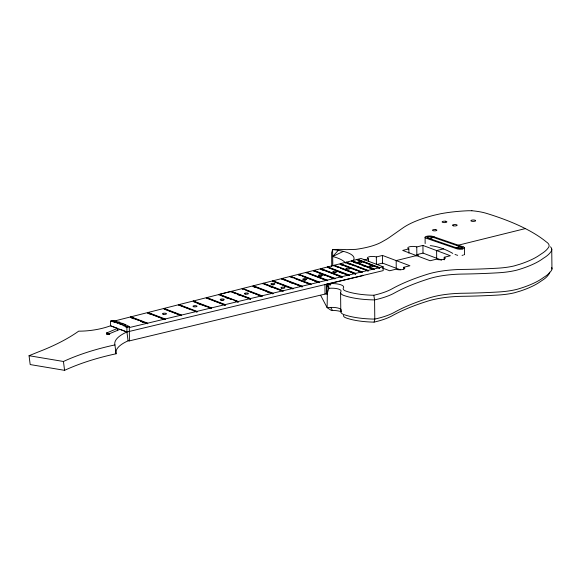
<?xml version="1.0" encoding="UTF-8"?>
<svg xmlns="http://www.w3.org/2000/svg" width="581" height="581" viewBox="0 0 581 581"><rect width="100%" height="100%" fill="white"/><g stroke="black" fill="none" stroke-linecap="round" stroke-linejoin="round"><path stroke-width="0.87" d="M107.253 334.169L106.606 333.93L109.7 334.14L107.253 334.169L106.468 333.777L106.846 332.891L117.493 328.418L117.515 330.712M122.395 323.276C115.51 324.699 124.639 324.452 122.409 323.581C120.325 322.731 118.785 322.019 116.563 321.598M119.287 322.114L116.897 323.007L119.708 322.252M341.425 311.765A12.186 3.689 -0.6 0 0 332.485 310.428L331.272 310.407L327.118 307.639L327.372 291.647M343.487 315.287A14.067 4.256 -0.6 0 0 345.012 317.48L347.14 318.301A40.815 12.339 -0.6 0 0 372.116 322.077L374.084 322.114L374.789 319.092L374.585 299.898L373.808 295.25L371.84 295.206A40.815 12.339 -0.6 0 1 346.857 291.437L344.729 290.609A14.067 4.256 -0.6 0 1 343.291 288.132L343.683 287.225A12.186 3.689 -0.6 0 0 332.201 283.557L326.704 284.276L326.98 294.204L328.861 288.336L328.548 283.978L330.24 285.22L330.988 283.535M125.547 325.055C122.438 323.719 122.25 327.517 125.881 324.859L128.372 326.188L125.961 326.776L126.041 327.343L128.626 326.333L129.294 326.718L129.432 340.88L128.074 340.851A34.875 13.334 -7.3 0 0 116.077 353.778A125.155 47.867 -7.3 0 0 64.585 370.337L30.19 364.563L29.05 355.71L38.368 351.919A153.863 58.848 -7.3 0 0 78.675 331.155A38.019 14.54 -7.3 0 0 110.543 325.774L126.934 331.998L383.184 270.623L383.14 266.788L361.026 258.458L357.591 259.329L357.598 259.947L357.206 260.041L357.199 259.431L352.079 260.731L352.086 261.341L373.997 269.591L373.99 268.974L352.079 260.731M128.336 326.224L128.503 326.769L128.641 326.362M116.331 321.605L112.903 320.545L110.492 321.14L110.543 325.825L117.493 328.418M106.461 333.617L107.216 332.702M345.542 263.07A41.084 12.419 -0.6 0 0 332.688 256.519L338.302 250.302L343.378 251.355A31.374 9.485 -0.6 0 1 352.834 261M332.688 256.519L343.378 251.355M109.243 333.799L119.976 329.354L126.934 331.998L128.074 340.851M433.295 237.389L434.624 237.033M429.482 238.537L433.499 237.462M456.063 247.702L460.079 246.627M460.29 246.7L461.619 246.344M114.668 320.952L130.493 316.935L147.697 323.777L147.69 323.159L130.885 316.834L130.5 317.546L130.493 316.935M130.885 316.834L147.589 312.593L165.2 319.586L165.193 318.976L147.981 312.498L147.988 313.108L164.379 319.281M147.981 312.498L163.581 308.54L181.562 315.672L181.555 315.055L163.973 308.438L163.973 309.056L179.885 315.04M163.973 308.438L178.665 304.713L196.988 311.982L196.981 311.365L179.057 304.618L178.672 305.33L178.665 304.713M179.042 304.611L192.907 301.103L211.549 308.489L211.542 307.872L193.277 301.002L193.299 301.619L206.567 306.615M193.291 301.009L206.342 297.697L225.29 305.199L225.283 304.582L206.727 297.595L206.349 298.307L206.342 297.697M206.727 297.595L219.008 294.48L237.869 301.583L237.861 302.185L238.246 301.481L250.091 298.656L250.077 299.259L250.476 299.164L250.469 298.554L231.347 291.357L231.347 291.967M231.347 291.357L242.233 288.59L262.016 296.404L262.009 295.787L242.626 288.496L242.633 289.106M242.626 288.496L252.888 285.888L272.917 293.797L272.91 293.18L253.28 285.794L253.287 286.404L260.644 289.178M253.28 285.794L262.968 283.332L283.223 291.328L283.216 290.711L263.353 283.237L263.36 283.848M263.353 283.237L272.518 280.913L292.991 288.989L292.991 288.372L272.903 280.812L272.525 281.524L272.518 280.913M272.903 280.812L281.567 278.619L302.251 286.767L302.243 286.157L281.952 278.517L281.959 279.134M281.952 278.517L290.159 276.433L311.046 284.661L311.046 284.051L290.551 276.338L290.558 276.948L293.013 277.878M290.551 276.338L298.336 274.363L319.412 282.664L319.405 282.046L298.721 274.261L298.728 274.878L301.212 275.808M298.721 274.261L306.107 272.387L327.357 280.761L327.35 280.144L306.492 272.293L306.499 272.903M306.492 272.293L313.515 270.514L334.939 278.945L334.932 278.328L313.9 270.412L313.907 271.029M313.9 270.412L320.581 268.72L342.165 277.21L342.165 276.6L320.966 268.618L320.589 269.33L320.581 268.72M320.966 268.618L327.335 267.006L349.079 275.554L349.072 274.944L327.728 266.904L327.728 267.521M327.728 266.904L333.799 265.364L355.695 273.971L355.688 273.36L334.191 265.263L334.198 265.88M334.191 265.263L340.008 263.789L362.043 272.453L362.036 271.835L340.393 263.694L340.401 264.304L347.06 266.81M340.393 263.694L345.956 262.278L368.136 270.993L368.129 270.383L346.349 262.184L345.964 262.895L345.956 262.278M346.349 262.184L351.687 260.825L373.997 269.591M253.287 286.404L252.895 286.506L255.35 287.428M298.344 274.973L298.728 274.878M340.401 264.304L340.016 264.406L342.507 265.343M416.403 255.575L396.169 260.593L396.249 268.269M443.63 248.828L436.607 250.571L436.687 258.247M456.804 245.567L525.318 228.594M110.492 321.14L113.52 320.661M111.116 321.257L113.963 320.734M408.85 248.893L402.684 250.418L430.114 260.738L436.273 259.22A5.033 1.525 -0.6 0 0 443.339 259.409A5.033 1.525 -0.6 0 0 444.196 257.267L450.362 255.749L422.932 245.422L416.773 246.947A5.033 1.525 -0.6 0 0 409.707 246.751A5.033 1.525 -0.6 0 0 408.85 248.893L408.893 253.163M364.011 259.998L368.412 258.915A5.033 1.525 -0.6 0 1 369.269 256.773A5.033 1.525 -0.6 0 1 376.335 256.962L382.494 255.444L409.925 265.764L403.759 267.289A5.033 1.525 -0.6 0 1 402.902 269.431A5.033 1.525 -0.6 0 1 395.835 269.235L389.677 270.761L382.414 268.023M111.24 321.416L113.745 321.809L116.156 321.213M113.745 321.809L114.108 322.23L116.628 321.329M416.773 246.947L416.853 254.623L423.012 253.098L441.538 260.077M400.294 269.787L382.574 263.12L376.415 264.638L376.335 256.962M415.923 255.916L418.567 255.262L416.853 254.623M126.215 326.929L126.883 327.306L129.294 326.718M129.302 327.568L147.298 323.261M147.69 323.159L164.801 319.071M165.193 318.976L181.163 315.156M181.555 315.055L196.589 311.46M196.981 311.365L211.157 307.974M211.542 307.872L224.905 304.684M225.283 304.582L237.869 301.583M250.469 298.554L261.639 295.896M262.009 295.787L282.816 290.805M283.23 290.718L292.592 288.466M292.991 288.372L301.851 286.251M302.243 286.157L310.646 284.145M311.046 284.051L319.005 282.141M319.405 282.046L326.958 280.238M327.35 280.144L334.533 278.422M334.932 278.328L341.766 276.694M342.165 276.6L348.673 275.038M349.072 274.944L355.296 273.455M355.688 273.36L361.636 271.937M362.036 271.835L367.729 270.477M368.129 270.383L373.59 269.076M373.99 268.974L379.233 267.725L379.24 268.335L379.633 268.24L379.633 267.623L357.591 259.329M379.633 267.623L383.14 266.788M326.98 294.204L326.704 284.276L362.907 275.605A41.425 12.528 -0.6 0 0 362.544 275.162M129.432 340.88L326.776 293.652M373.808 295.25L374.963 294.981A62.922 19.028 -0.6 0 0 391.993 288.859A211.709 64.012 -0.6 0 1 427.587 274.21A50.278 15.2 -0.6 0 1 459.251 269.504L462.432 269.431A243.497 73.627 -0.6 0 0 497.946 268.168A36.705 11.097 -0.6 0 0 514.025 265.96L519.799 264.253A104.827 31.694 -0.6 0 0 538.275 255.967L541.782 253.599A80.062 24.206 -0.6 0 0 547.97 248.189L548.544 247.455A30.009 9.071 -0.6 0 0 547.208 242.546L546.242 241.856A275.612 83.337 -0.6 0 0 526.212 229.037L521.339 226.619A275.285 83.236 -0.6 0 0 486.5 213.372A35.049 10.596 -0.6 0 0 471.888 210.75M374.084 322.114L375.239 321.852A62.922 19.028 -0.6 0 0 392.269 315.723A211.709 64.012 -0.6 0 1 427.87 301.081A50.278 15.2 -0.6 0 1 459.527 296.375L462.716 296.295A243.497 73.627 -0.6 0 0 498.222 295.032A36.705 11.097 -0.6 0 0 514.308 292.824L520.082 291.117A104.827 31.694 -0.6 0 0 538.558 282.831L542.066 280.463A80.062 24.206 -0.6 0 0 548.253 275.053L548.82 274.319A30.009 9.071 -0.6 0 0 549.183 273.615M551.732 267.514A32.638 9.87 -0.6 0 1 550.766 271.371A82.611 24.976 -0.6 0 1 543.598 277.435A107.449 32.492 -0.6 0 1 517.184 289.28A39.305 11.881 -0.6 0 1 498.621 291.974A246.01 74.383 -0.6 0 1 462.759 293.252A47.671 14.416 -0.6 0 0 429.671 297.792A209.109 63.227 -0.6 0 0 394.514 312.258A65.493 19.805 -0.6 0 1 374.789 319.092A43.444 13.138 -0.6 0 1 343.175 314.314A16.689 5.047 -0.6 0 1 341.112 310.748A9.557 2.89 -0.6 0 0 330.662 307.414L327.118 307.639L320.828 295.678M471.888 210.75L468.279 210.743A67.766 20.488 -0.6 0 0 440.609 213.75L434.036 215.246A110.179 33.313 -0.6 0 0 402.335 228.34L389.437 237.389A115.343 34.875 -0.6 0 1 385.218 240.026L381.986 241.856A53.176 16.079 -0.6 0 1 355.841 249.365L346.755 249.663A32.521 9.833 -0.6 0 0 333.4 249.54L332.615 249.583L331.62 252.677L331.766 266.635M338.302 250.302L332.615 249.583L332.782 265.575M29.05 355.71L63.445 361.484A125.155 47.867 -7.3 0 1 114.936 344.918A34.875 13.334 -7.3 0 1 126.934 331.998L126.883 327.306M114.217 321.925L116.875 322.709M431.472 236.765L462.113 247.324L462.127 249.133M427.456 237.84L458.089 248.399M455.01 254.456L456.223 254.87M117.311 322.847L119.991 323.871M357.199 259.431L379.233 267.725M358.448 260.266L379.633 268.24M358.056 260.361L360.598 261.319M353.379 262.075L355.906 263.026M362.646 265.561L365.173 266.512M347.191 263.113L354.73 265.953M356.407 266.577L363.946 269.417M365.623 270.049L368.136 270.993M346.806 263.208L349.319 264.159M349.559 267.754L357.046 270.572M358.717 271.196L362.043 272.453M349.166 267.848L351.665 268.792M335.026 266.192L338.331 267.434M340.815 268.371L355.695 273.971M352.82 273.135L355.296 274.065M328.548 267.826L334.3 269.991M335.941 270.608L349.079 275.554M338.832 271.944L342.935 273.491M321.823 269.555L342.165 277.21M321.431 269.649L323.973 270.608M340.074 276.672L341.773 277.304M314.749 271.342L334.097 278.626M321.925 274.29L324.452 275.241M331.177 277.769L333.697 278.72M308.17 273.535L326.522 280.441M302.868 276.433L319.412 282.664M314.88 281.197L317.357 282.134M295.475 278.8L306.95 283.121M282.802 279.446L302.251 286.767M290.021 282.41L292.555 283.368M299.317 285.91L301.851 286.861M273.745 281.741L291.321 288.358M284.232 285.932L286.745 286.876M264.188 284.16L281.567 290.703M269.591 286.44L272.075 287.37M262.278 289.788L272.917 293.797M266.795 291.735L269.25 292.657M246.003 290.377L253.585 293.231M255.27 293.863L262.016 296.404M250.091 298.656L230.955 291.451L219.378 294.378L219.407 294.995M232.182 292.279L236.336 293.848M237.999 294.473L250.476 299.164M237.607 294.567L240.106 295.511M238.268 301.488L219.378 294.378L230.955 291.451L230.962 292.069M221.049 295.613L231.696 299.622M234.978 300.856L238.254 302.091M225.573 297.566L228.028 298.489M207.577 298.532L225.29 305.199M208.23 307.24L211.549 308.489M198.717 303.899L201.2 304.836M179.878 305.541L191.287 309.833M193.727 310.755L196.988 311.982M147.596 313.21L150.058 314.132M161.525 318.453L163.987 319.376M131.727 317.763L138.452 320.298M140.972 321.242L146.855 323.457M131.342 317.865L133.862 318.816M140.58 321.344L143.1 322.295M125.511 324.656L122.874 323.464M123.099 325.251L120.478 324.111M123.477 325.469L125.961 326.776M108.211 333.973L108.741 334.278M107.703 333.981L108.219 334.286M108.741 333.915L109.25 334.228M107.245 333.937L107.71 334.249M106.846 332.891L107.216 333.203M330.662 307.414L332.485 310.428M326.704 284.276L328.861 288.336A9.557 2.89 -0.6 0 1 340.909 291.56A16.689 5.047 -0.6 0 0 342.979 295.126A43.444 13.138 -0.6 0 0 374.585 299.898A65.493 19.805 -0.6 0 0 394.31 293.071A209.109 63.227 -0.6 0 1 429.468 278.597A47.671 14.416 -0.6 0 1 462.556 274.065A246.01 74.383 -0.6 0 0 498.418 272.779A39.305 11.881 -0.6 0 0 516.981 270.092A107.449 32.492 -0.6 0 0 543.395 258.247A82.611 24.976 -0.6 0 0 550.57 252.183A32.638 9.87 -0.6 0 0 550.512 246.816M114.936 344.918L116.077 353.778M63.445 361.484L64.585 370.337M551.739 249.096L551.95 269.061M464.473 247.927L464.539 254.253M444.196 257.267L444.225 259.823M425.089 237.237L425.154 243.562M422.932 245.422L423.012 253.098M403.759 267.289L403.78 268.988M382.494 255.444L382.574 263.12M368.412 258.915L368.434 261.472M351.687 260.825L351.694 261.443M340.589 292.57L340.793 311.765M333.799 265.364L333.806 265.982M327.335 267.006L327.343 267.616M313.515 270.514L313.515 271.124M306.107 272.387L306.114 273.005M290.159 276.433L290.166 277.05M281.567 278.619L281.574 279.229M262.968 283.332L262.975 283.949M242.233 288.59L242.241 289.207M219.008 294.48L219.015 295.097M324.939 284.596L325.026 294.073M223.133 300.399A2.012 0.61 -0.6 0 1 221.23 300.406M273.796 284.777A2.012 0.61 -0.6 0 1 271.901 284.784M305.642 280.064A2.012 0.61 -0.6 0 1 303.747 280.071M335.695 272.656A2.012 0.61 -0.6 0 1 333.799 272.663M321.387 276.186A2.012 0.61 -0.6 0 1 319.485 276.193M549.357 272.184A30.009 9.071 -0.6 0 1 549.365 272.896M464.306 254.594A4.387 1.329 -0.6 0 1 463.783 254.906M463.013 255.168A4.387 1.329 -0.6 0 1 462.055 255.371M457.683 255.306A4.387 1.329 -0.6 0 1 456.826 255.081M430.238 245.632A108.386 66.822 75 0 1 452.781 253.41M445.38 221.223L444.785 221.179A2.353 0.712 -0.6 0 0 442.163 221.826L442.17 222.015A2.353 0.712 -0.6 0 0 443.623 222.559L444.218 222.603A2.353 0.712 -0.6 0 0 446.833 221.957L446.833 221.768A2.353 0.712 -0.6 0 0 445.38 221.223M435.481 229.589L434.929 229.546A2.179 0.661 -0.6 0 0 432.562 230.061A2.179 0.661 -0.6 0 0 433.854 230.824L434.406 230.86A2.179 0.661 -0.6 0 0 436.774 230.352A2.179 0.661 -0.6 0 0 435.481 229.589M463.442 246.969L432.801 236.409A4.387 1.329 -0.6 0 0 426.614 236.314A4.387 1.329 -0.6 0 0 426.127 238.195L456.76 248.755A4.387 1.329 -0.6 0 0 462.948 248.842A4.387 1.329 -0.6 0 0 463.442 246.969M475.57 220.758L475.563 220.577A2.339 0.704 -0.6 0 0 473.224 219.988A2.339 0.704 -0.6 0 0 470.922 220.635L470.93 220.816A2.339 0.704 -0.6 0 0 473.268 221.405A2.339 0.704 -0.6 0 0 475.57 220.758M369.915 266.788A2.012 0.61 -0.6 0 0 373.133 266.352A2.012 0.61 -0.6 0 0 370.366 265.735A2.012 0.61 -0.6 0 0 369.915 266.788M163.268 314.292A2.012 0.61 -0.6 0 0 166.478 313.842A2.012 0.61 -0.6 0 0 163.689 313.239A2.012 0.61 -0.6 0 0 163.268 314.292M193.807 306.761A2.012 0.61 -0.6 0 0 197.017 306.318A2.012 0.61 -0.6 0 0 194.228 305.708A2.012 0.61 -0.6 0 0 193.807 306.761M221.012 300.057A2.012 0.61 -0.6 0 0 224.215 299.614A2.012 0.61 -0.6 0 0 221.426 299.004A2.012 0.61 -0.6 0 0 221.012 300.057M245.204 294.095A2.012 0.61 -0.6 0 0 248.414 293.652A2.012 0.61 -0.6 0 0 245.625 293.042A2.012 0.61 -0.6 0 0 245.204 294.095M281.741 288.227A2.012 0.61 -0.6 0 0 284.951 287.777A2.012 0.61 -0.6 0 0 282.163 287.174A2.012 0.61 -0.6 0 0 281.741 288.227M271.676 284.436A2.012 0.61 -0.6 0 0 274.886 283.993A2.012 0.61 -0.6 0 0 272.097 283.383A2.012 0.61 -0.6 0 0 271.676 284.436M303.522 279.722A2.012 0.61 -0.6 0 0 306.732 279.279A2.012 0.61 -0.6 0 0 303.943 278.669A2.012 0.61 -0.6 0 0 303.522 279.722M346.675 269.083A2.012 0.61 -0.6 0 0 349.878 268.64A2.012 0.61 -0.6 0 0 347.089 268.037A2.012 0.61 -0.6 0 0 346.675 269.083M358.884 262.634A2.012 0.61 -0.6 0 0 362.094 262.191A2.012 0.61 -0.6 0 0 359.305 261.581A2.012 0.61 -0.6 0 0 358.884 262.634M319.26 275.844A2.012 0.61 -0.6 0 0 322.47 275.394A2.012 0.61 -0.6 0 0 319.681 274.791A2.012 0.61 -0.6 0 0 319.26 275.844M333.574 272.315A2.012 0.61 -0.6 0 0 336.784 271.872A2.012 0.61 -0.6 0 0 333.995 271.262A2.012 0.61 -0.6 0 0 333.574 272.315M453.398 225.82A2.36 0.712 -0.6 0 0 457.153 225.305A2.36 0.712 -0.6 0 0 453.892 224.593A2.36 0.712 -0.6 0 0 453.398 225.82M427.965 237.97A2.644 0.799 -0.6 0 0 432.097 237.338A2.644 0.799 -0.6 0 0 428.328 236.59A2.644 0.799 -0.6 0 0 427.965 237.97M458.605 248.537A2.644 0.799 -0.6 0 0 462.73 247.898A2.644 0.799 -0.6 0 0 458.961 247.15A2.644 0.799 -0.6 0 0 458.605 248.537"/></g></svg>
